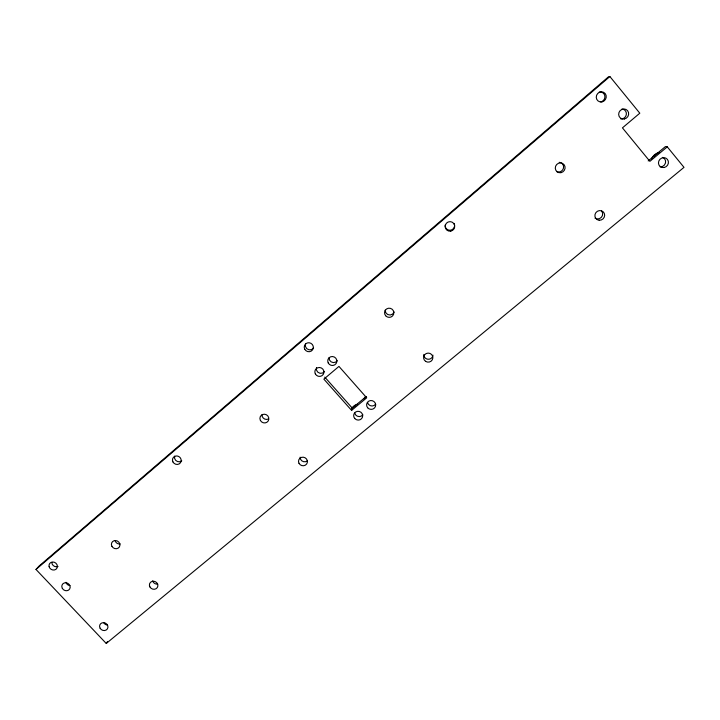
<?xml version="1.0" encoding="UTF-8"?>
<svg xmlns="http://www.w3.org/2000/svg" width="720" height="720" viewBox="0 0 720 720"><rect width="100%" height="100%" fill="white"/><g stroke="black" fill="none" stroke-linecap="round" stroke-linejoin="round"><path stroke-width="1.08" d="M351.594 410.391L366.705 397.818L338.949 366.399L323.874 379.134L351.594 410.391L352.278 408.123L366.192 396.54A8.352 8.082 13.8 0 0 364.752 398.106M106.254 643.473L684 167.355L667.278 146.862L649.881 161.334L622.44 127.863L639.801 113.202L609.876 76.527L608.481 76.824L38.907 566.19L36 569.466L106.254 643.473L107.442 641.592M36 569.466L609.876 76.527M648.18 160.938L665.424 146.583L667.278 146.862M324.774 377.1L352.278 408.123M599.202 92.097A5.13 4.86 -52 0 1 604.854 96.03A5.13 4.86 -52 0 1 600.669 101.952M58.041 566.424A4.293 3.888 33.1 0 1 51.804 562.383M313.596 347.985A4.563 4.446 30 0 1 305.505 343.944M454.158 223.452A4.77 4.707 -44.8 0 1 450.702 230.175A4.77 4.707 -44.8 0 1 445.14 225.189M351.909 408.789A8.316 8.028 15.8 0 1 355.149 406.107M268.389 419.04A4.464 4.275 28.5 0 1 261.954 414.765M307.449 460.827A4.437 4.23 21.4 0 1 300.114 457.182M181.764 460.863A4.428 4.149 32.6 0 1 174.636 456.165M394.146 311.967A4.599 4.545 10.4 0 1 385.209 310.104M375.669 404.127A4.509 4.365 13.8 0 1 367.515 402.399M337.311 360.693A4.536 4.419 23.9 0 1 329.04 357.804M324.531 371.511A4.527 4.392 25.2 0 1 316.512 367.497M364.086 398.889A8.316 8.046 13.8 0 1 365.049 397.017M362.844 414.747A4.5 4.338 15.8 0 1 354.717 413.019M352.251 407.664A8.289 8.001 15.8 0 1 357.516 404.352M432.954 355.158A4.59 4.482 0.6 0 1 428.013 359.253A4.59 4.482 0.6 0 1 423.81 354.429M120.213 543.951A4.311 3.96 31.4 0 1 115.11 540.621M157.725 584.1A4.284 3.924 27.6 0 1 152.667 580.797M69.984 585.612A4.257 3.852 31.7 0 1 65.997 582.3M653.742 156.735A10.161 9.585 -42.7 0 1 657.783 153.369M559.26 162.315A4.95 4.761 -47 0 1 563.463 168.12A4.95 4.761 -47 0 1 557.001 171.765M662.589 157.374A5.058 4.779 -42.8 0 1 660.114 166.914M601.659 211.041A4.914 4.707 -38.7 0 1 594.999 218.142M651.6 158.859A10.125 9.549 -42.8 0 1 659.385 152.379M107.289 625.023A4.23 3.816 28.6 0 1 103.743 622.728M622.008 109.026A5.094 4.824 -49.1 0 1 626.346 114.318A5.094 4.824 -49.1 0 1 620.847 118.98M304.713 349.164A4.599 4.473 29.9 0 0 312.606 349.803A4.599 4.473 29.9 0 0 309.06 342.747A4.599 4.473 29.9 0 0 304.713 349.164M49.122 566.685A4.329 3.915 33.1 0 0 56.142 569.151A4.329 3.915 33.1 0 0 54.306 562.248A4.329 3.915 33.1 0 0 49.122 566.685M601.992 101.871A5.166 4.905 -52 0 0 605.178 93.546A5.166 4.905 -52 0 0 596.601 95.274A5.166 4.905 -52 0 0 601.992 101.871M172.971 461.979A4.455 4.176 32.6 0 0 180.549 462.645A4.455 4.176 32.6 0 0 176.976 455.949A4.455 4.176 32.6 0 0 172.971 461.979M450.774 231.111A4.806 4.743 -44.4 0 0 453.591 223.299A4.806 4.743 -44.4 0 0 445.446 224.856A4.806 4.743 -44.4 0 0 450.774 231.111M298.98 463.275A4.491 4.275 21.4 0 0 306.693 463.95A4.491 4.275 21.4 0 0 303.219 457.191A4.491 4.275 21.4 0 0 298.98 463.275M260.397 420.426A4.518 4.32 28.4 0 0 268.137 421.083A4.518 4.32 28.4 0 0 264.6 414.234A4.518 4.32 28.4 0 0 260.397 420.426M385.668 315.756A4.653 4.59 10.7 0 0 393.588 314.316A4.653 4.59 10.7 0 0 388.332 308.259A4.653 4.59 10.7 0 0 385.668 315.756M367.695 407.808A4.563 4.419 13.9 0 0 375.444 406.467A4.563 4.419 13.9 0 0 370.269 400.599A4.563 4.419 13.9 0 0 367.695 407.808M328.203 362.925A4.59 4.473 23.8 0 0 336.105 363.564A4.59 4.473 23.8 0 0 332.586 356.535A4.59 4.473 23.8 0 0 328.203 362.925M315.315 373.851A4.572 4.437 25.1 0 0 323.19 374.499A4.572 4.437 25.1 0 0 319.662 367.506A4.572 4.437 25.1 0 0 315.315 373.851M354.762 418.527A4.554 4.392 15.8 0 0 362.475 417.204A4.554 4.392 15.8 0 0 357.309 411.363A4.554 4.392 15.8 0 0 354.762 418.527M425.592 361.341A4.644 4.527 0.9 0 0 432.864 357.993A4.644 4.527 0.9 0 0 426.249 353.529A4.644 4.527 0.9 0 0 425.592 361.341M560.952 172.665A5.013 4.824 -46.8 0 0 564.012 164.592A5.013 4.824 -46.8 0 0 555.606 166.239A5.013 4.824 -46.8 0 0 560.952 172.665M664.119 167.508A5.121 4.833 -42.6 0 0 667.395 159.363A5.121 4.833 -42.6 0 0 658.827 161.019A5.121 4.833 -42.6 0 0 664.119 167.508M599.22 220.248A4.977 4.761 -38.5 0 0 604.269 213.291A4.977 4.761 -38.5 0 0 595.845 212.697A4.977 4.761 -38.5 0 0 599.22 220.248M100.107 628.218A4.275 3.852 28.5 0 0 107.352 628.938A4.275 3.852 28.5 0 0 103.833 622.674A4.275 3.852 28.5 0 0 100.107 628.218M149.904 586.917A4.329 3.96 27.6 0 0 157.266 587.619A4.329 3.96 27.6 0 0 153.765 581.238A4.329 3.96 27.6 0 0 149.904 586.917M62.343 588.393A4.311 3.888 31.7 0 0 69.606 589.086A4.311 3.888 31.7 0 0 66.033 582.759A4.311 3.888 31.7 0 0 62.343 588.393M111.933 546.336A4.356 3.996 31.3 0 0 119.313 547.029A4.356 3.996 31.3 0 0 115.749 540.567A4.356 3.996 31.3 0 0 111.933 546.336M624.384 118.971A5.166 4.887 -49 0 0 627.606 110.691A5.166 4.887 -49 0 0 619.02 112.401A5.166 4.887 -49 0 0 624.384 118.971"/></g></svg>
